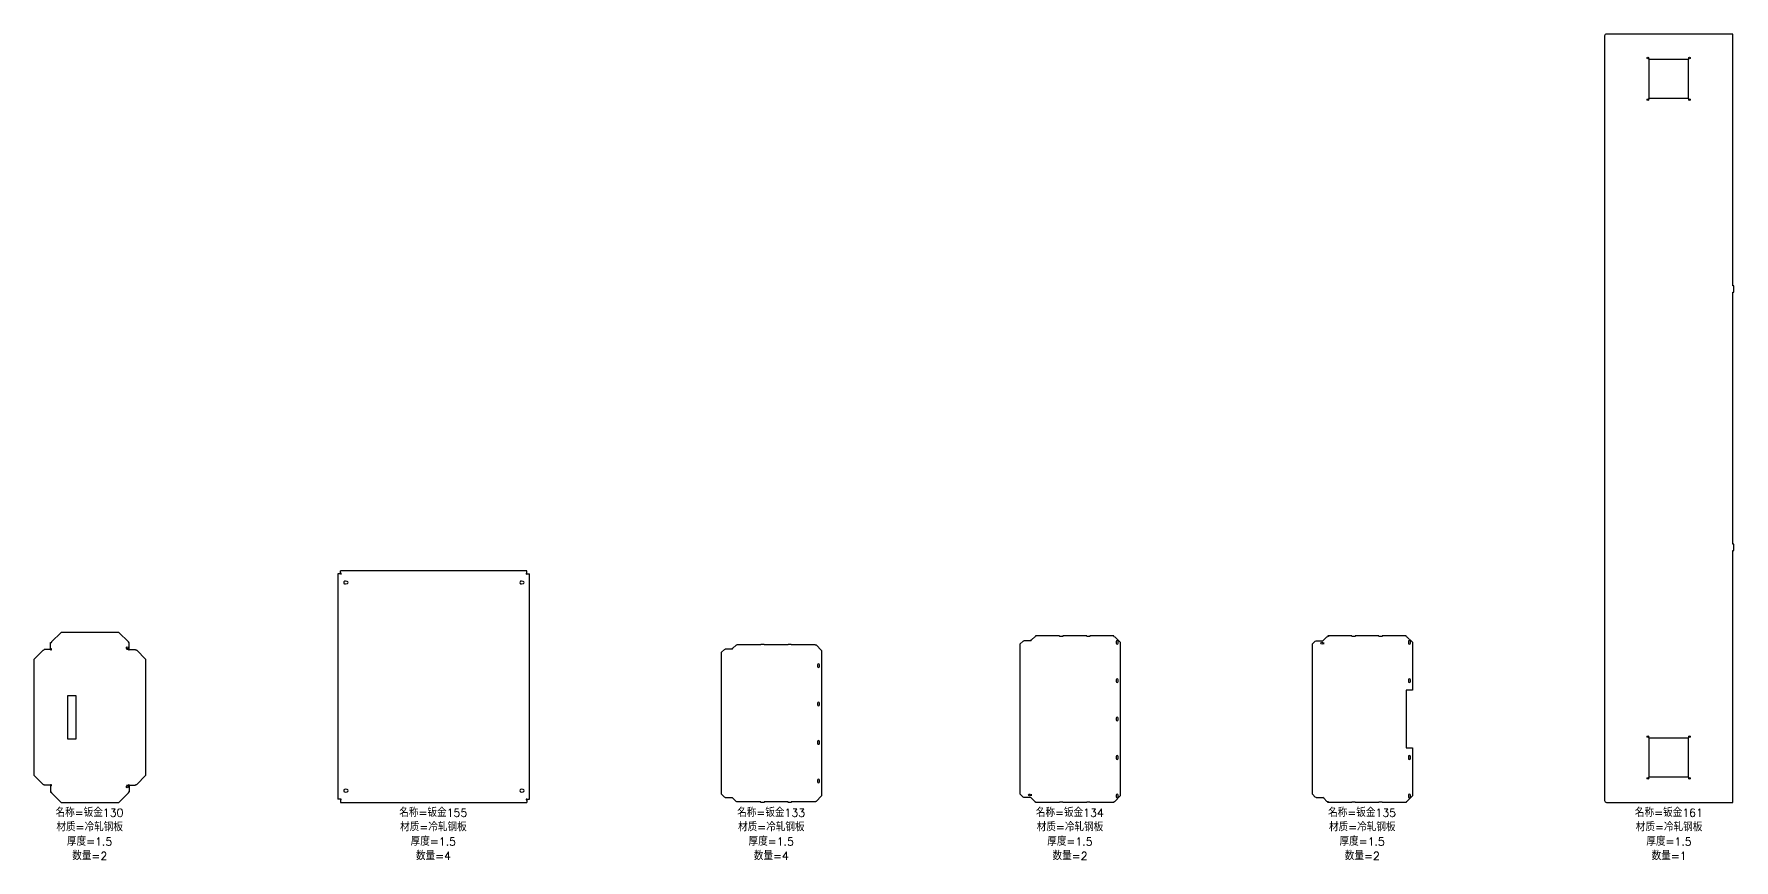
# Model space of a CAD drawing. Header units: millimetres. Extents: x -130 to 49208, y -16180 to 520.
# Drawn here: x 32201 to 37512, y -16180 to -13600 of the extents above; entities that cross this region are included whole.
import ezdxf

# ---------------------------------------------------------------- set-up
doc = ezdxf.new("R2010")
doc.units = ezdxf.units.MM
doc.layers.add('防拉孔线', color=30, linetype='Continuous')
doc.layers.add('零件信息', color=131, linetype='Continuous')
doc.styles.add('SLDTEXTSTYLE1', font='txt.shx', dxfattribs={"bigfont": 'bigfont'})

msp = doc.modelspace()

# ---------------------------------------------------------------- linework, layer by layer
at = {"color": 7, "linetype": 'Continuous', "lineweight": 25}
for p, q in [((37107.9, -13606), (37107.9, -15994)), ((37507.9, -13600), (37113.9, -13600)), ((37507.9, -14386.7), (37507.9, -13600)), ((37246.9, -13679), (37368.9, -13679)), ((37246.9, -13801), (37246.9, -13679)), ((37368.9, -13679), (37368.9, -13801)), ((37368.9, -13801), (37246.9, -13801)), ((37511.9, -14386.7), (37507.9, -14386.7)), ((37511.9, -14406.7), (37511.9, -14386.7)), ((37507.9, -14406.7), (37511.9, -14406.7)), ((37507.9, -15193.3), (37507.9, -14406.7)), ((37511.9, -15193.3), (37507.9, -15193.3)), ((37507.9, -15213.3), (37511.9, -15213.3)), ((37507.9, -16000), (37507.9, -15213.3)), ((37511.9, -15213.3), (37511.9, -15193.3)), ((33150.9, -15286.5), (33150.9, -15990.5)), ((33158.4, -15286.5), (33150.9, -15286.5)), ((33158.4, -15284.5), (33158.4, -15277)), ((33741.4, -15277), (33158.4, -15277)), ((33160.6, -15284.5), (33158.4, -15284.5)), ((33158.4, -15286.7), (33158.4, -15286.5)), ((33158.4, -15286.7), (33160.9, -15287)), ((33160.9, -15287), (33160.6, -15284.5)), ((33739.2, -15284.5), (33738.9, -15287)), ((33738.9, -15287), (33741.4, -15286.7)), ((33739.2, -15284.5), (33741.4, -15284.5)), ((33741.4, -15284.5), (33741.4, -15277)), ((33741.4, -15286.7), (33741.4, -15286.5)), ((33741.4, -15286.5), (33748.9, -15286.5)), ((33748.9, -15990.5), (33748.9, -15286.5)), ((33180, -15310), (33174.2, -15309.1)), ((33174.2, -15317.9), (33180, -15316.9)), ((33730, -15310), (33724.2, -15309.1)), ((33724.2, -15317.9), (33730, -15316.9)), ((32253.4, -15521), (32253.4, -15501)), ((32253.4, -15501), (32255.6, -15501)), ((32255.6, -15501), (32256.6, -15498.5)), ((32256.3, -15498.5), (32285.8, -15469)), ((32256.6, -15498.5), (32256.3, -15498.5)), ((32466.6, -15469), (32285.8, -15469)), ((32496.1, -15498.5), (32466.6, -15469)), ((32495.7, -15498.5), (32496.1, -15498.5)), ((32495.7, -15498.5), (32496.7, -15501)), ((32498.9, -15501), (32496.7, -15501)), ((32498.9, -15521), (32498.9, -15501)), ((34471.9, -15508), (34471.9, -15506)), ((34471.9, -15506), (34481.9, -15506)), ((34481.9, -15506), (34481.9, -15508)), ((34556.9, -15508), (34556.9, -15506)), ((34556.9, -15506), (34566.9, -15506)), ((34566.9, -15506), (34566.9, -15508)), ((35290.9, -15496.4), (35281.9, -15505.4)), ((35281.9, -15974.6), (35281.9, -15505.4)), ((35290.9, -15496.2), (35293.4, -15495.2)), ((35290.9, -15496.4), (35290.9, -15496.2)), ((35293.4, -15495.2), (35293.4, -15495)), ((35314.9, -15495), (35293.4, -15495)), ((35314.9, -15495.2), (35317.4, -15492.7)), ((35314.9, -15495), (35314.9, -15495.2)), ((35317.4, -15492.9), (35327.4, -15482.9)), ((35317.4, -15492.7), (35317.4, -15492.9)), ((35327.4, -15482.7), (35329.9, -15481.7)), ((35327.4, -15482.9), (35327.4, -15482.7)), ((35329.9, -15480), (35329.9, -15481.7)), ((35404.8, -15480), (35329.9, -15480)), ((35404.8, -15480), (35404.8, -15481.6)), ((35415, -15481.6), (35404.8, -15481.6)), ((35415, -15480), (35415, -15481.6)), ((35489.8, -15480), (35415, -15480)), ((35489.8, -15480), (35489.8, -15481.6)), ((35500, -15481.6), (35489.8, -15481.6)), ((35500, -15480), (35500, -15481.6)), ((35574.9, -15480), (35500, -15480)), ((35574.9, -15481.7), (35574.9, -15480)), ((35574.9, -15481.7), (35577.4, -15482.5)), ((35594.9, -15500), (35577.4, -15482.5)), ((35581.6, -15497.5), (35581.6, -15502.5)), ((35588.2, -15502.5), (35588.2, -15497.5)), ((35594.9, -15500), (35594.9, -15980)), ((36203.9, -15496.4), (36194.9, -15505.4)), ((36194.9, -15974.6), (36194.9, -15505.4)), ((36203.9, -15496.2), (36206.4, -15495.2)), ((36203.9, -15496.4), (36203.9, -15496.2)), ((36206.4, -15495.2), (36206.4, -15495)), ((36206.4, -15495), (36227.9, -15495)), ((36227.9, -15495.2), (36230.4, -15492.7)), ((36227.9, -15495), (36227.9, -15495.2)), ((36230.4, -15492.9), (36240.4, -15482.9)), ((36230.4, -15492.7), (36230.4, -15492.9)), ((36240.4, -15482.7), (36242.9, -15481.7)), ((36240.4, -15482.9), (36240.4, -15482.7)), ((36242.9, -15480), (36242.9, -15481.3)), ((36317.8, -15480), (36242.9, -15480)), ((36242.9, -15481.3), (36244.9, -15481.3)), ((36244.9, -15481.7), (36242.9, -15481.7)), ((36244.9, -15481.3), (36244.9, -15481.7)), ((36317.8, -15480), (36317.8, -15481.6)), ((36328, -15481.6), (36317.8, -15481.6)), ((36328, -15480), (36328, -15481.6)), ((36402.8, -15480), (36328, -15480)), ((36402.8, -15480), (36402.8, -15481.6)), ((36413, -15481.6), (36402.8, -15481.6)), ((36413, -15480), (36413, -15481.6)), ((36487.9, -15480), (36413, -15480)), ((36487.9, -15481.7), (36487.9, -15480)), ((36487.9, -15481.7), (36490.4, -15482.5)), ((36490.4, -15482.5), (36507.9, -15500)), ((36494.6, -15497.5), (36494.6, -15502.5)), ((36501.2, -15502.5), (36501.2, -15497.5)), ((36507.9, -15500), (36507.9, -15650)), ((32230.9, -15523.9), (32201.4, -15553.4)), ((32201.4, -15553.4), (32201.4, -15915.6)), ((32230.9, -15524.2), (32233.4, -15523.2)), ((32230.9, -15524.2), (32230.9, -15523.9)), ((32233.4, -15523), (32233.4, -15523.2)), ((32253.4, -15523), (32233.4, -15523)), ((32255.6, -15521), (32253.4, -15521)), ((32253.4, -15523.2), (32253.4, -15523)), ((32253.4, -15523.2), (32255.9, -15523.5)), ((32255.9, -15523.5), (32255.6, -15521)), ((32496.7, -15521), (32496.4, -15523.5)), ((32496.4, -15523.5), (32498.9, -15523.2)), ((32496.7, -15521), (32498.9, -15521)), ((32498.9, -15523.2), (32498.9, -15523)), ((32498.9, -15523), (32518.9, -15523)), ((32518.9, -15523), (32518.9, -15523.2)), ((32518.9, -15523.2), (32521.4, -15524.2)), ((32521.4, -15524.2), (32521.4, -15523.9)), ((32521.4, -15523.9), (32550.9, -15553.4)), ((32550.9, -15915.6), (32550.9, -15553.4)), ((34357.9, -15522.4), (34348.9, -15531.4)), ((34348.9, -15974.6), (34348.9, -15531.4)), ((34357.9, -15522.4), (34360.4, -15521.5)), ((34381.9, -15521.5), (34360.4, -15521.5)), ((34381.9, -15521.5), (34384.4, -15518.9)), ((34394.4, -15508.9), (34384.4, -15518.9)), ((34394.4, -15508.9), (34396.9, -15508)), ((34471.9, -15508), (34396.9, -15508)), ((34556.9, -15508), (34481.9, -15508)), ((34641.9, -15508), (34566.9, -15508)), ((34644.1, -15508.3), (34644.4, -15508.5)), ((34661.9, -15526), (34644.4, -15508.5)), ((34661.9, -15526), (34661.9, -15980)), ((34648.6, -15570.5), (34648.6, -15575.5)), ((34655.2, -15575.5), (34655.2, -15570.5)), ((35581.6, -15617.5), (35581.6, -15622.5)), ((35588.2, -15622.5), (35588.2, -15617.5)), ((36507.9, -15650), (36487.9, -15650)), ((36487.9, -15650), (36487.9, -15830)), ((36494.6, -15617.5), (36494.6, -15622.5)), ((36501.2, -15622.5), (36501.2, -15617.5)), ((32332.9, -15667), (32305.9, -15667)), ((32305.9, -15667), (32305.9, -15802)), ((32332.9, -15802), (32332.9, -15667)), ((34648.6, -15690.5), (34648.6, -15695.5)), ((34655.2, -15695.5), (34655.2, -15690.5)), ((35581.6, -15737.5), (35581.6, -15742.5)), ((35588.2, -15742.5), (35588.2, -15737.5)), ((32305.9, -15802), (32332.9, -15802)), ((34648.6, -15810.5), (34648.6, -15815.5)), ((34655.2, -15815.5), (34655.2, -15810.5)), ((37246.9, -15799), (37368.9, -15799)), ((37246.9, -15921), (37246.9, -15799)), ((37368.9, -15799), (37368.9, -15921)), ((35581.6, -15857.5), (35581.6, -15862.5)), ((35588.2, -15862.5), (35588.2, -15857.5)), ((36487.9, -15830), (36507.9, -15830)), ((36494.6, -15857.5), (36494.6, -15862.5)), ((36501.2, -15862.5), (36501.2, -15857.5)), ((36507.9, -15830), (36507.9, -15980)), ((32230.9, -15945.1), (32201.4, -15915.6)), ((32521.4, -15945.1), (32550.9, -15915.6)), ((34648.6, -15930.5), (34648.6, -15935.5)), ((34655.2, -15935.5), (34655.2, -15930.5)), ((37368.9, -15921), (37246.9, -15921)), ((32233.4, -15945.8), (32230.9, -15944.8)), ((32230.9, -15944.8), (32230.9, -15945.1)), ((32233.4, -15946), (32233.4, -15945.8)), ((32253.4, -15946), (32233.4, -15946)), ((32255.9, -15945.5), (32253.4, -15945.8)), ((32253.4, -15945.8), (32253.4, -15946)), ((32253.4, -15948), (32253.4, -15968)), ((32255.6, -15948), (32253.4, -15948)), ((32253.4, -15968), (32255.6, -15968)), ((32255.6, -15948), (32255.9, -15945.5)), ((32256.6, -15970.5), (32255.6, -15968)), ((32256.3, -15970.5), (32285.8, -16000)), ((32256.6, -15970.5), (32256.3, -15970.5)), ((32496.1, -15970.5), (32466.6, -16000)), ((32496.7, -15968), (32495.7, -15970.5)), ((32495.7, -15970.5), (32496.1, -15970.5)), ((32498.9, -15945.8), (32496.4, -15945.5)), ((32496.4, -15945.5), (32496.7, -15948)), ((32496.7, -15948), (32498.9, -15948)), ((32498.9, -15968), (32496.7, -15968)), ((32498.9, -15945.8), (32498.9, -15946)), ((32498.9, -15946), (32518.9, -15946)), ((32498.9, -15948), (32498.9, -15968)), ((32521.4, -15944.8), (32518.9, -15945.8)), ((32518.9, -15946), (32518.9, -15945.8)), ((32521.4, -15944.8), (32521.4, -15945.1)), ((33180, -15960), (33174.2, -15959.1)), ((33174.2, -15967.9), (33180, -15966.9)), ((33730, -15960), (33724.2, -15959.1)), ((33724.2, -15967.9), (33730, -15966.9)), ((34357.9, -15983.6), (34348.9, -15974.6)), ((34360.4, -15984.5), (34357.9, -15983.6)), ((34360.4, -15984.5), (34381.9, -15984.5)), ((34384.4, -15987.1), (34381.9, -15984.5)), ((34644.4, -15997.5), (34661.9, -15980)), ((35290.9, -15983.6), (35281.9, -15974.6)), ((35290.9, -15983.8), (35290.9, -15983.6)), ((35293.4, -15984.8), (35290.9, -15983.8)), ((35594.9, -15980), (35577.4, -15997.5)), ((35581.6, -15977.5), (35581.6, -15982.5)), ((35588.2, -15982.5), (35588.2, -15977.5)), ((36203.9, -15983.6), (36194.9, -15974.6)), ((36203.9, -15983.8), (36203.9, -15983.6)), ((36206.4, -15984.8), (36203.9, -15983.8)), ((36490.4, -15997.5), (36507.9, -15980)), ((36494.6, -15977.5), (36494.6, -15982.5)), ((36501.2, -15982.5), (36501.2, -15977.5)), ((32285.8, -16000), (32466.6, -16000)), ((33158.4, -15990.5), (33150.9, -15990.5)), ((33160.9, -15990), (33158.4, -15990.3)), ((33158.4, -15990.3), (33158.4, -15990.5)), ((33158.4, -15992.5), (33158.4, -16000)), ((33160.6, -15992.5), (33158.4, -15992.5)), ((33158.4, -16000), (33741.4, -16000)), ((33160.6, -15992.5), (33160.9, -15990)), ((33741.4, -15990.3), (33738.9, -15990)), ((33738.9, -15990), (33739.2, -15992.5)), ((33739.2, -15992.5), (33741.4, -15992.5)), ((33741.4, -15990.3), (33741.4, -15990.5)), ((33741.4, -15990.5), (33748.9, -15990.5)), ((33741.4, -15992.5), (33741.4, -16000)), ((34384.4, -15987.1), (34394.4, -15997.1)), ((34396.9, -15998), (34394.4, -15997.1)), ((34471.9, -15998), (34396.9, -15998)), ((34471.9, -16000), (34471.9, -15998)), ((34481.9, -16000), (34471.9, -16000)), ((34556.9, -15998), (34481.9, -15998)), ((34481.9, -15998), (34481.9, -16000)), ((34556.9, -16000), (34556.9, -15998)), ((34566.9, -16000), (34556.9, -16000)), ((34641.9, -15998), (34566.9, -15998)), ((34566.9, -15998), (34566.9, -16000)), ((34644.4, -15997.5), (34644.1, -15997.6)), ((35293.4, -15985), (35293.4, -15984.8)), ((35314.9, -15985), (35293.4, -15985)), ((35317.4, -15987.3), (35314.9, -15984.8)), ((35314.9, -15984.8), (35314.9, -15985)), ((35317.4, -15987.1), (35317.4, -15987.3)), ((35327.4, -15997.1), (35317.4, -15987.1)), ((35327.4, -15997.3), (35327.4, -15997.1)), ((35329.9, -15998.3), (35327.4, -15997.3)), ((35329.9, -16000), (35329.9, -15998.3)), ((35404.8, -16000), (35329.9, -16000)), ((35404.8, -15998.4), (35415, -15998.4)), ((35404.8, -16000), (35404.8, -15998.4)), ((35415, -16000), (35415, -15998.4)), ((35489.8, -16000), (35415, -16000)), ((35489.8, -15998.4), (35500, -15998.4)), ((35489.8, -16000), (35489.8, -15998.4)), ((35500, -16000), (35500, -15998.4)), ((35574.9, -16000), (35500, -16000)), ((35577.4, -15997.5), (35574.9, -15998.3)), ((35574.9, -15998.3), (35574.9, -16000)), ((36206.4, -15985), (36206.4, -15984.8)), ((36206.4, -15985), (36227.9, -15985)), ((36230.4, -15987.3), (36227.9, -15984.8)), ((36227.9, -15984.8), (36227.9, -15985)), ((36230.4, -15987.1), (36230.4, -15987.3)), ((36240.4, -15997.1), (36230.4, -15987.1)), ((36240.4, -15997.3), (36240.4, -15997.1)), ((36242.9, -15998.3), (36240.4, -15997.3)), ((36242.9, -15998.3), (36244.9, -15998.3)), ((36242.9, -16000), (36242.9, -15998.7)), ((36244.9, -15998.7), (36242.9, -15998.7)), ((36317.8, -16000), (36242.9, -16000)), ((36244.9, -15998.3), (36244.9, -15998.7)), ((36317.8, -15998.4), (36328, -15998.4)), ((36317.8, -16000), (36317.8, -15998.4)), ((36328, -16000), (36328, -15998.4)), ((36402.8, -16000), (36328, -16000)), ((36402.8, -15998.4), (36413, -15998.4)), ((36402.8, -16000), (36402.8, -15998.4)), ((36413, -16000), (36413, -15998.4)), ((36487.9, -16000), (36413, -16000)), ((36490.4, -15997.5), (36487.9, -15998.3)), ((36487.9, -15998.3), (36487.9, -16000)), ((37113.9, -16000), (37507.9, -16000))]:
    msp.add_line(p, q, dxfattribs=at)
for centre, radius in [((37242.9, -13675), 2.5), ((37372.9, -13675), 2.5), ((37242.9, -13805), 2.5), ((37372.9, -13805), 2.5), ((36224.4, -15503), 3), ((32492.9, -15517.5), 3), ((37242.9, -15795), 2.5), ((37372.9, -15795), 2.5), ((37242.9, -15925), 2.5), ((37372.9, -15925), 2.5), ((32492.9, -15951.5), 3), ((35311.4, -15977), 3)]:
    msp.add_circle(centre, radius, dxfattribs=at)
for centre, radius, start, end in [((37113.9, -13606), 6, 90, 180), ((33173.4, -15313.5), 4.5, 80.4059, 279.5941), ((33179.4, -15313.5), 3.5, 279.5941, 80.4059), ((33723.4, -15313.5), 4.5, 80.4059, 279.5941), ((33729.4, -15313.5), 3.5, 279.5941, 80.4059), ((35584.9, -15497.5), 3.3, 0, 180), ((35584.9, -15502.5), 3.3, 180, 0), ((36497.9, -15497.5), 3.3, 0, 180), ((36497.9, -15502.5), 3.3, 180, 0), ((34651.9, -15570.5), 3.3, 0, 180), ((34651.9, -15575.5), 3.3, 180, 0), ((35584.9, -15617.5), 3.3, 0, 180), ((35584.9, -15622.5), 3.3, 180, 0), ((36497.9, -15617.5), 3.3, 0, 180), ((36497.9, -15622.5), 3.3, 180, 0), ((34651.9, -15690.5), 3.3, 0, 180), ((34651.9, -15695.5), 3.3, 180, 0), ((35584.9, -15737.5), 3.3, 0, 180), ((35584.9, -15742.5), 3.3, 180, 0), ((34651.9, -15810.5), 3.3, 0, 180), ((34651.9, -15815.5), 3.3, 180, 0), ((35584.9, -15857.5), 3.3, 0, 180), ((35584.9, -15862.5), 3.3, 180, 0), ((36497.9, -15857.5), 3.3, 0, 180), ((36497.9, -15862.5), 3.3, 180, 0), ((34651.9, -15930.5), 3.3, 0, 180), ((33173.4, -15963.5), 4.5, 80.4059, 279.5941), ((33179.4, -15963.5), 3.5, 279.5941, 80.4059), ((33723.4, -15963.5), 4.5, 80.4059, 279.5941), ((33729.4, -15963.5), 3.5, 279.5941, 80.4059), ((34651.9, -15935.5), 3.3, 180, 0), ((35584.9, -15977.5), 3.3, 0, 180), ((35584.9, -15982.5), 3.3, 180, 0), ((36497.9, -15977.5), 3.3, 0, 180), ((36497.9, -15982.5), 3.3, 180, 0), ((37113.9, -15994), 6, 180, 270)]:
    msp.add_arc(centre, radius, start, end, dxfattribs=at)
for points, knots in [([(34641.9, -15508), (34642, -15508), (34642.1, -15508), (34642.3, -15508), (34642.3, -15508), (34642.4, -15508), (34642.4, -15508), (34642.4, -15508), (34642.4, -15508), (34642.7, -15508), (34642.9, -15508), (34643.1, -15508), (34643.2, -15508), (34643.3, -15508.1), (34643.3, -15508.1), (34643.4, -15508.1), (34643.4, -15508.1), (34643.5, -15508.1), (34643.5, -15508.1), (34643.5, -15508.1), (34643.5, -15508.1), (34643.6, -15508.1), (34643.6, -15508.2), (34643.7, -15508.2), (34643.7, -15508.2), (34643.7, -15508.2), (34643.8, -15508.2), (34643.9, -15508.3), (34644, -15508.3), (34644.1, -15508.3)], [0, 0, 0, 0, 0.125, 0.125, 0.1875, 0.1875, 0.21875, 0.21875, 0.25, 0.25, 0.5, 0.5, 0.625, 0.625, 0.6875, 0.6875, 0.71875, 0.71875, 0.734375, 0.734375, 0.75, 0.75, 0.8125, 0.8125, 0.84375, 0.84375, 0.875, 0.875, 1, 1, 1, 1]), ([(34644.1, -15997.6), (34644.1, -15997.6), (34644, -15997.7), (34643.9, -15997.7), (34643.9, -15997.7), (34643.8, -15997.7), (34643.8, -15997.7), (34643.7, -15997.7), (34643.6, -15997.8), (34643.5, -15997.8), (34643.4, -15997.8), (34643.3, -15997.9), (34643.2, -15997.9), (34643.2, -15997.9), (34643.1, -15997.9), (34643.1, -15997.9), (34643.1, -15997.9), (34642.8, -15998), (34642.4, -15998), (34641.9, -15998)], [0, 0, 0, 0, 0.0625, 0.0625, 0.125, 0.125, 0.1875, 0.1875, 0.25, 0.25, 0.375, 0.375, 0.4375, 0.4375, 0.46875, 0.46875, 0.5, 0.5, 1, 1, 1, 1])]:
    msp.add_open_spline(points, degree=3, knots=knots, dxfattribs=at)
at = {"layer": '防拉孔线'}
for p, q in [((36229.2, -15500.3), (36229.2, -15505.7)), ((32495.6, -15522.2), (32490.2, -15522.2)), ((32490.2, -15946.7), (32495.6, -15946.7)), ((35316.2, -15974.3), (35316.2, -15979.7))]:
    msp.add_line(p, q, dxfattribs=at)

# ---------------------------------------------------------------- texts
at = {"layer": '零件信息', "char_height": 25, "attachment_point": 2, "style": 'SLDTEXTSTYLE1'}
for s, insert in [('名称=钣金130', (32374.8, -16020)), ('名称=钣金155', (33448.6, -16020)), ('名称=钣金133', (34504.1, -16020)), ('名称=钣金134', (35437.1, -16020)), ('名称=钣金135', (36350.1, -16020)), ('名称=钣金161', (37308.6, -16020)), ('材质=冷轧钢板', (32375.3, -16065)), ('材质=冷轧钢板', (33449.1, -16065)), ('材质=冷轧钢板', (34504.6, -16065)), ('材质=冷轧钢板', (35437.6, -16065)), ('材质=冷轧钢板', (36350.6, -16065)), ('材质=冷轧钢板', (37309.1, -16065)), ('厚度=1.5', (32375, -16110)), ('厚度=1.5', (33448.7, -16110)), ('厚度=1.5', (34504.3, -16110)), ('厚度=1.5', (35437.3, -16110)), ('厚度=1.5', (36350.3, -16110)), ('厚度=1.5', (37308.8, -16110)), ('数量=2', (32375.5, -16155)), ('数量=4', (33449.2, -16155)), ('数量=4', (34504.7, -16155)), ('数量=2', (35437.7, -16155)), ('数量=2', (36350.7, -16155)), ('数量=1', (37309.3, -16155))]:
    msp.add_mtext(s, dxfattribs=dict(at, insert=insert))

doc.saveas('drawing.dxf')
